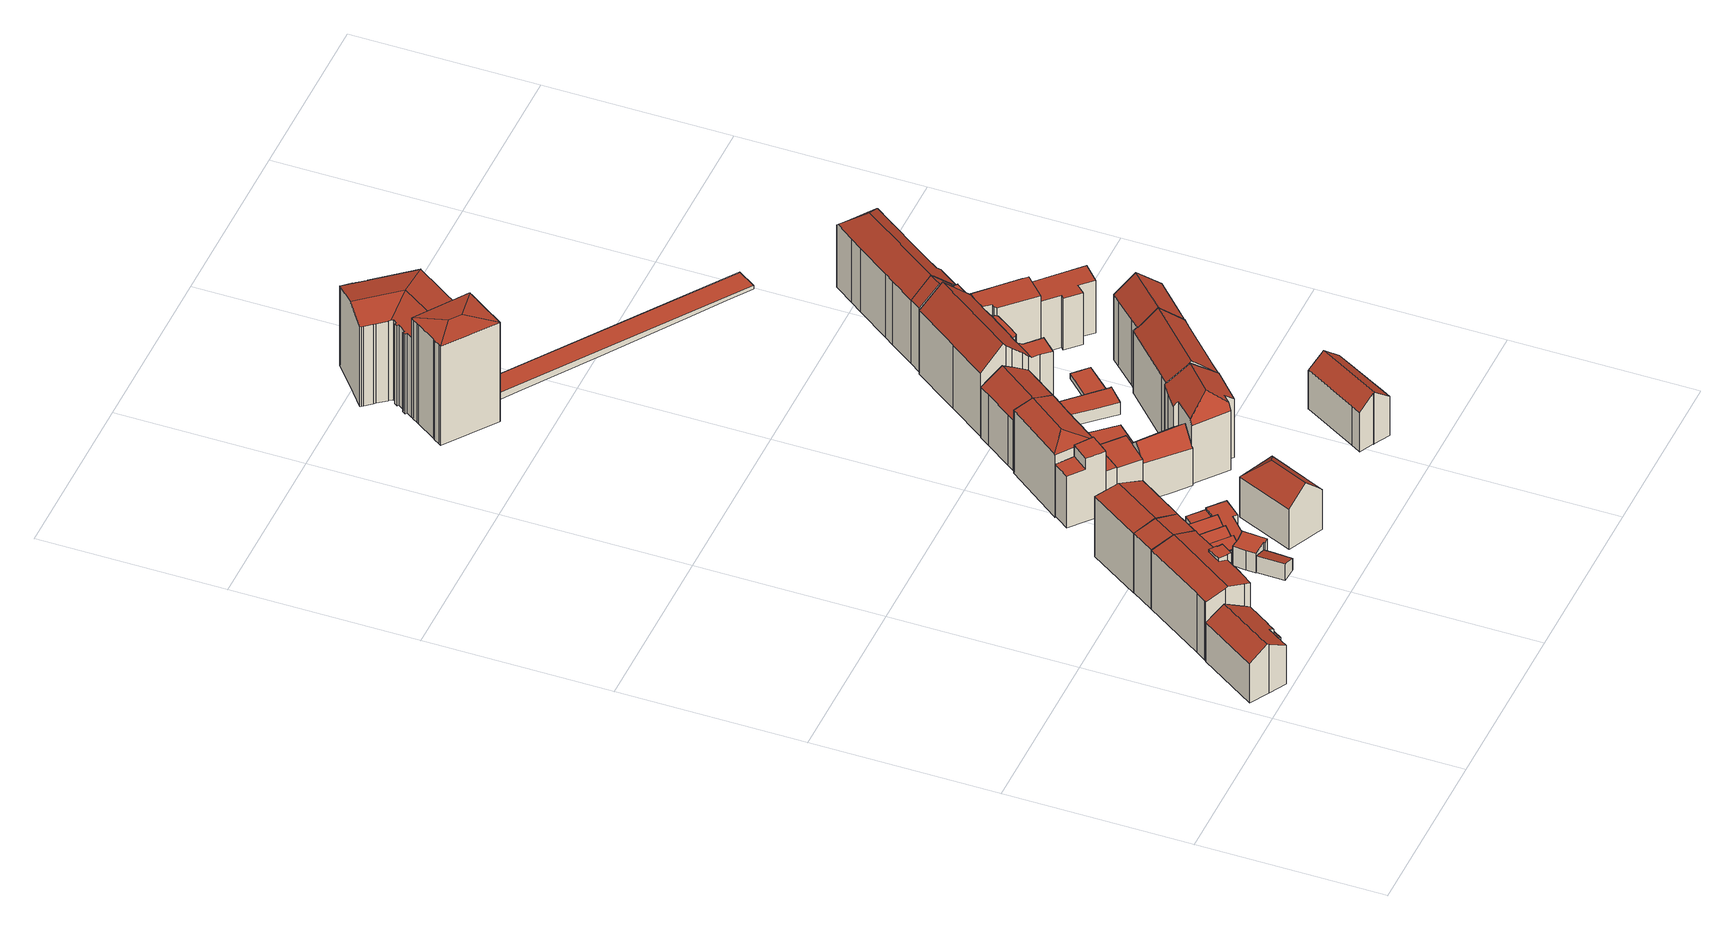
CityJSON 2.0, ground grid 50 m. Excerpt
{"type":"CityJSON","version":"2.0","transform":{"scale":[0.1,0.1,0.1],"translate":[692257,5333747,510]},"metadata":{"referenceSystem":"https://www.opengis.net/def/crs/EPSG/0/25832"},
"CityObjects":{
"building1":{"type":"Building","attributes":{"Gemeindeschluessel":"09162000","HoeheDach":"528.750","HoeheGrund":"513.232","Methode":"2000","NiedrigsteTraufeDesGebaeudes":"518.377","Geometrietyp2DReferenz":"3000","function":"31001_1000","roofType":"3100","measuredHeight":15.52,"storeysAboveGround":4},"geometry":[{"type":"MultiSurface","lod":"2","boundaries":[[[0,1,2,3]],[[4,5,6,7]],[[8,9,10,11]],[[12,13,14,15]],[[16,17,5,4]],[[18,19,20,21]],[[22,23,24,25]],[[20,19,6,5,17,26,27]],[[0,8,11,14,13,28,29,30,31,24,23,1]],[[16,25,24,31,26,17]],[[26,31,30,27]],[[22,32,2,1,23]],[[15,14,11,10]],[[7,6,19,18]],[[33,29,28,34]],[[35,9,8,0,3]],[[2,32,35,3]],[[33,34,12,15,10,9,35,32,22,25,16,4,7,18,21]],[[33,21,20,27,30,29]],[[34,28,13,12]]],"semantics":{"surfaces":[{"type":"RoofSurface"},{"type":"WallSurface"},{"type":"GroundSurface"}],"values":[0,1,1,1,1,1,1,0,0,1,1,1,1,1,1,1,1,2,1,1]}}]},
"building2":{"type":"Building","attributes":{"Gemeindeschluessel":"09162000","HoeheDach":"517.080","HoeheGrund":"513.410","Methode":"2000","NiedrigsteTraufeDesGebaeudes":"517.080","Geometrietyp2DReferenz":"3000","function":"31001_9998","roofType":"1000","measuredHeight":3.67},"geometry":[{"type":"MultiSurface","lod":"2","boundaries":[[[36,37,38,39,40,41]],[[42,43,44,45,46,47]],[[42,41,40,43]],[[45,38,37,46]],[[43,40,39,44]],[[44,39,38,45]],[[47,46,37,36,41,42]]],"semantics":{"surfaces":[{"type":"RoofSurface"},{"type":"GroundSurface"},{"type":"WallSurface"}],"values":[0,1,2,2,2,2,2]}}]},
"building3":{"type":"Building","attributes":{"Gemeindeschluessel":"09162000","HoeheDach":"533.661","HoeheGrund":"513.310","Methode":"2000","NiedrigsteTraufeDesGebaeudes":"531.814","Geometrietyp2DReferenz":"3000","function":"31001_9998","roofType":"3100","measuredHeight":20.35,"storeysAboveGround":6},"geometry":[{"type":"MultiSurface","lod":"2","boundaries":[[[48,49,50,51]],[[48,52,53,54,49]],[[55,56,57,58]],[[59,60,61,62,63]],[[64,65,66,57,56,67,68,69]],[[70,63,62,54,53,71,72,73,74,75,76,77,78]],[[74,64,69,75]],[[51,50,79,80]],[[81,72,71,82]],[[76,68,67,77]],[[70,78,83,84,85]],[[55,83,78,77,67,56]],[[86,87,65,64,74,73]],[[55,58,88,87,86,81,82,52,48,51,80,89,60,59,85,84,83]],[[89,90,61,60]],[[86,73,72,81]],[[59,63,70,85]],[[75,69,68,76]],[[82,71,53,52]],[[62,61,90,79,50,49,54]],[[80,79,90,89]],[[88,66,65,87]],[[58,57,66,88]]],"semantics":{"surfaces":[{"type":"WallSurface"},{"type":"RoofSurface"},{"type":"GroundSurface"}],"values":[0,0,0,0,1,1,0,0,0,0,0,0,0,2,0,0,0,0,0,1,0,0,0]}}]},
"building4":{"type":"Building","attributes":{"Gemeindeschluessel":"09162000","HoeheDach":"533.650","HoeheGrund":"513.299","Methode":"2000","NiedrigsteTraufeDesGebaeudes":"531.983","Geometrietyp2DReferenz":"3000","function":"31001_9998","roofType":"3100","measuredHeight":20.35,"storeysAboveGround":6},"geometry":[{"type":"MultiSurface","lod":"2","boundaries":[[[60,91,92,93]],[[59,63,94,91,60]],[[93,95,59,60]],[[94,96,92,91]],[[93,92,96,97,95]],[[95,97,63,59]],[[63,97,96,94]]],"semantics":{"surfaces":[{"type":"WallSurface"},{"type":"GroundSurface"},{"type":"RoofSurface"}],"values":[0,0,1,2,0,0,2]}}]},
"building5":{"type":"Building","attributes":{"Gemeindeschluessel":"09162000","HoeheDach":"533.695","HoeheGrund":"513.144","Methode":"1000","NiedrigsteTraufeDesGebaeudes":"531.977","Geometrietyp2DReferenz":"3000","function":"31001_1000","roofType":"3100","measuredHeight":20.55,"storeysAboveGround":6},"geometry":[{"type":"MultiSurface","lod":"2","boundaries":[[[98,92,99,100,97]],[[99,101,102,103,100]],[[98,104,105,92]],[[98,97,106,107,104]],[[103,106,97,100]],[[105,101,99,92]],[[102,101,105,104,107]],[[102,107,106,103]]],"semantics":{"surfaces":[{"type":"WallSurface"},{"type":"GroundSurface"},{"type":"RoofSurface"}],"values":[0,1,2,2,0,0,0,0]}}]},
"building6":{"type":"Building","attributes":{"Gemeindeschluessel":"09162000","HoeheDach":"518.640","HoeheGrund":"513.470","Methode":"1000","NiedrigsteTraufeDesGebaeudes":"517.070","Geometrietyp2DReferenz":"3000","function":"31001_2000","roofType":"2100","measuredHeight":5.17},"geometry":[{"type":"MultiSurface","lod":"2","boundaries":[[[108,109,110,111]],[[112,113,114,115,116,117]],[[118,115,114,119,120,121]],[[112,117,109,108]],[[117,116,115,118,121,122,110,109]],[[123,122,121,120]],[[113,112,108,111,123,120,119,114]],[[111,110,122,123]]],"semantics":{"surfaces":[{"type":"WallSurface"},{"type":"RoofSurface"},{"type":"GroundSurface"}],"values":[0,0,0,0,1,0,2,0]}}]},
"building7":{"type":"Building","attributes":{"Gemeindeschluessel":"09162000","HoeheDach":"519.415","HoeheGrund":"513.236","Methode":"2000","NiedrigsteTraufeDesGebaeudes":"516.776","Geometrietyp2DReferenz":"3000","function":"31001_9998","roofType":"2100","measuredHeight":6.18},"geometry":[{"type":"MultiSurface","lod":"2","boundaries":[[[124,125,126,127]],[[128,129,130,131,132,133]],[[134,135,136,137,138,139,140,141,142]],[[143,133,132,144]],[[145,139,138,146]],[[147,134,142,148]],[[149,150,125,124]],[[151,152,153,154]],[[155,156,127,126]],[[145,146,157,158,159,147,148,160,149,124,127,156,143,144]],[[135,159,158,136]],[[128,161,162,129]],[[153,152,155,126,125,150]],[[149,160,162,154,153,150]],[[130,141,140,131]],[[157,137,136,158]],[[156,155,152,151,161,128,133,143]],[[160,148,142,141,130,129,162]],[[145,144,132,131,140,139]],[[134,147,159,135]],[[146,138,137,157]],[[161,151,154,162]]],"semantics":{"surfaces":[{"type":"WallSurface"},{"type":"RoofSurface"},{"type":"GroundSurface"}],"values":[0,1,1,0,0,0,0,0,0,2,0,0,1,0,0,0,0,0,0,0,0,1]}}]},
"building8":{"type":"Building","attributes":{"Gemeindeschluessel":"09162000","HoeheDach":"519.450","HoeheGrund":"513.341","Methode":"2000","NiedrigsteTraufeDesGebaeudes":"519.450","Geometrietyp2DReferenz":"3000","function":"31001_2000","roofType":"1000","measuredHeight":6.11},"geometry":[{"type":"MultiSurface","lod":"2","boundaries":[[[163,164,165,166,167,168,169,170]],[[171,164,163,172]],[[173,167,166,174]],[[175,170,169,176]],[[177,165,164,171]],[[176,169,168,178]],[[174,166,165,177]],[[178,168,167,173]],[[172,163,170,175]],[[171,172,175,176,178,173,174,177]]],"semantics":{"surfaces":[{"type":"RoofSurface"},{"type":"WallSurface"},{"type":"GroundSurface"}],"values":[0,1,1,1,1,1,1,1,1,2]}}]},
"building9":{"type":"Building","attributes":{"Gemeindeschluessel":"09162000","HoeheDach":"516.119","HoeheGrund":"513.126","Methode":"2000","NiedrigsteTraufeDesGebaeudes":"516.021","Geometrietyp2DReferenz":"3000","function":"31001_2000","roofType":"1000","measuredHeight":2.99},"geometry":[{"type":"MultiSurface","lod":"2","boundaries":[[[102,179,180,103]],[[180,181,182,103]],[[179,183,181,180]],[[183,184,182,181]],[[183,179,102,184]],[[103,182,184,102]]],"semantics":{"surfaces":[{"type":"GroundSurface"},{"type":"WallSurface"},{"type":"RoofSurface"}],"values":[0,1,1,2,1,1]}}]},
"building10":{"type":"Building","attributes":{"Gemeindeschluessel":"09162000","HoeheDach":"516.660","HoeheGrund":"513.191","Methode":"2000","NiedrigsteTraufeDesGebaeudes":"516.660","Geometrietyp2DReferenz":"3000","function":"31001_2000","roofType":"1000","measuredHeight":3.47},"geometry":[{"type":"MultiSurface","lod":"2","boundaries":[[[185,186,187,188]],[[156,189,190,191]],[[192,193,194,143]],[[195,196,186,185]],[[188,187,197,198]],[[193,199,197,187,186,196,190,189,194]],[[198,197,199,200]],[[191,190,196,195]],[[143,194,189,156]],[[200,199,193,192]],[[143,156,191,195,185,188,198,200,192]]],"semantics":{"surfaces":[{"type":"WallSurface"},{"type":"RoofSurface"},{"type":"GroundSurface"}],"values":[0,0,0,0,0,1,0,0,0,0,2]}}]},
"building11":{"type":"Building","attributes":{"Gemeindeschluessel":"09162000","HoeheDach":"516.084","HoeheGrund":"513.128","Methode":"2000","NiedrigsteTraufeDesGebaeudes":"516.084","Geometrietyp2DReferenz":"3000","function":"31001_2000","roofType":"1000","measuredHeight":2.96},"geometry":[{"type":"MultiSurface","lod":"2","boundaries":[[[201,202,203,204]],[[203,202,205,206]],[[207,205,202,201]],[[208,207,201,204]],[[204,203,206,208]],[[208,206,205,207]]],"semantics":{"surfaces":[{"type":"WallSurface"},{"type":"RoofSurface"},{"type":"GroundSurface"}],"values":[0,1,0,2,0,0]}}]},
"building12":{"type":"Building","attributes":{"Gemeindeschluessel":"09162000","HoeheDach":"532.862","HoeheGrund":"512.960","Methode":"2000","NiedrigsteTraufeDesGebaeudes":"529.270","Geometrietyp2DReferenz":"3000","function":"31001_1000","roofType":"1000","measuredHeight":19.9,"storeysAboveGround":5},"geometry":[{"type":"MultiSurface","lod":"2","boundaries":[[[209,210,211,212,213,214,215]],[[216,211,210,217]],[[216,218,219,213,212,211]],[[218,216,217,220,221,222,223,224,225,219]],[[221,220,217,210,209,215,226,227,222]],[[226,228,229,230,227]],[[226,215,214,228]],[[228,214,213,219,225,224,229]],[[227,230,229,224,223,222]]],"semantics":{"surfaces":[{"type":"RoofSurface"},{"type":"WallSurface"},{"type":"GroundSurface"}],"values":[0,1,1,2,1,0,1,1,1]}}]},
"building13":{"type":"Building","attributes":{"Gemeindeschluessel":"09162000","HoeheDach":"531.163","HoeheGrund":"513.310","Methode":"1000","NiedrigsteTraufeDesGebaeudes":"525.970","Geometrietyp2DReferenz":"3000","function":"31001_1000","roofType":"3200","measuredHeight":17.85,"storeysAboveGround":4},"geometry":[{"type":"MultiSurface","lod":"2","boundaries":[[[231,232,233]],[[234,235,236,237,238,239,240,241]],[[236,242,243,232,244,237]],[[239,231,233,240]],[[242,236,235,234,241,245,243]],[[238,237,244,232,231,239]],[[241,240,233,245]],[[245,233,232,243]]],"semantics":{"surfaces":[{"type":"RoofSurface"},{"type":"WallSurface"},{"type":"GroundSurface"}],"values":[0,1,1,0,2,0,1,1]}}]},
"building14":{"type":"Building","attributes":{"Gemeindeschluessel":"09162000","HoeheDach":"526.334","HoeheGrund":"512.750","Methode":"1000","NiedrigsteTraufeDesGebaeudes":"526.334","Geometrietyp2DReferenz":"3000","function":"31001_2000","roofType":"1000","measuredHeight":13.58},"geometry":[{"type":"MultiSurface","lod":"2","boundaries":[[[246,247,248,249]],[[250,251,252,246,249,253,254]],[[255,256,257,258,248,247,259]],[[251,255,259,252]],[[252,259,247,246]],[[258,257,254,253,249,248]],[[251,250,254,257,256,255]]],"semantics":{"surfaces":[{"type":"WallSurface"},{"type":"GroundSurface"},{"type":"RoofSurface"}],"values":[0,1,2,0,0,0,0]}}]},
"building15":{"type":"Building","attributes":{"Gemeindeschluessel":"09162000","HoeheDach":"526.326","HoeheGrund":"512.620","Methode":"2000","NiedrigsteTraufeDesGebaeudes":"526.326","Geometrietyp2DReferenz":"3000","function":"31001_2000","roofType":"1000","measuredHeight":13.71,"storeysAboveGround":4},"geometry":[{"type":"MultiSurface","lod":"2","boundaries":[[[260,261,262,263,264,265]],[[266,267,268,269,261,260,265,257,255,270]],[[271,257,265,264]],[[272,269,268,273]],[[274,266,270,275]],[[270,255,257,271,276,275]],[[274,277,273,268,267,266]],[[262,261,269,272]],[[272,273,277,274,275,276,271,264,263,262]]],"semantics":{"surfaces":[{"type":"WallSurface"},{"type":"RoofSurface"},{"type":"GroundSurface"}],"values":[0,1,0,0,0,0,0,0,2]}}]},
"building16":{"type":"Building","attributes":{"Gemeindeschluessel":"09162000","HoeheDach":"533.890","HoeheGrund":"512.500","Methode":"2000","NiedrigsteTraufeDesGebaeudes":"532.221","Geometrietyp2DReferenz":"3000","function":"31001_1000","roofType":"3200","measuredHeight":21.39,"storeysAboveGround":6},"geometry":[{"type":"MultiSurface","lod":"2","boundaries":[[[278,279,280,281]],[[282,283,284,285]],[[283,286,287,288,289,284]],[[278,281,290,291,292,293,294,295,289,288,287,296,297]],[[298,299,285,284,289,295,294,293]],[[300,301,280,279,302,303,286,283,282]],[[281,280,301,290]],[[297,302,279,278]],[[287,286,303,296]],[[292,291,290,301,300,304,298,293]],[[304,300,282,285,299,298]],[[296,303,302,297]]],"semantics":{"surfaces":[{"type":"WallSurface"},{"type":"RoofSurface"},{"type":"GroundSurface"}],"values":[0,1,0,2,0,1,0,0,0,0,1,0]}}]},
"building17":{"type":"Building","attributes":{"Gemeindeschluessel":"09162000","HoeheDach":"528.826","HoeheGrund":"512.850","Methode":"1000","NiedrigsteTraufeDesGebaeudes":"524.572","Geometrietyp2DReferenz":"3000","function":"31001_1000","roofType":"3100","measuredHeight":15.98,"storeysAboveGround":3},"geometry":[{"type":"MultiSurface","lod":"2","boundaries":[[[305,306,307,308]],[[309,310,311,312,313,314,315,316,317,307,306,318]],[[306,305,319,318]],[[320,321,315]],[[314,322,320,315]],[[312,311,310,323,324,325]],[[321,326,327,308,307,317,316,315]],[[313,312,325,328,322,314]],[[310,309,318,319,329,323]],[[329,319,305,308,327,326]],[[328,325,324,323,329,326,321,320,322]]],"semantics":{"surfaces":[{"type":"WallSurface"},{"type":"GroundSurface"},{"type":"RoofSurface"}],"values":[0,1,0,0,0,0,0,0,0,2,2]}}]},
"building18":{"type":"Building","attributes":{"Gemeindeschluessel":"09162000","HoeheDach":"515.535","HoeheGrund":"512.730","Methode":"1000","NiedrigsteTraufeDesGebaeudes":"515.535","Geometrietyp2DReferenz":"3000","function":"31001_2000","roofType":"1000","measuredHeight":2.81},"geometry":[{"type":"MultiSurface","lod":"2","boundaries":[[[330,331,332,333,334,335]],[[336,337,338,339,340,341]],[[342,335,334,333,338,337,336]],[[331,330,343,341,340,339,332]],[[333,332,339,338]],[[343,330,335,342,336,341]]],"semantics":{"surfaces":[{"type":"WallSurface"},{"type":"RoofSurface"},{"type":"GroundSurface"}],"values":[0,0,1,2,0,0]}}]},
"building19":{"type":"Building","attributes":{"Gemeindeschluessel":"09162000","HoeheDach":"515.089","HoeheGrund":"512.440","Methode":"1000","NiedrigsteTraufeDesGebaeudes":"515.089","Geometrietyp2DReferenz":"3000","function":"31001_2000","roofType":"1000","measuredHeight":2.65},"geometry":[{"type":"MultiSurface","lod":"2","boundaries":[[[344,345,346,347]],[[348,349,350,351]],[[352,353,349,348,354,355]],[[346,345,356,357,358,359,360,361,362,350,349,353,352]],[[363,362,361,364]],[[356,345,344,365,366,357]],[[366,367,368,359,358,357]],[[347,346,352,355]],[[367,366,365,344,347,355,354,348,351,363,364,369,368]],[[351,350,362,363]],[[360,359,368,369,364,361]]],"semantics":{"surfaces":[{"type":"WallSurface"},{"type":"RoofSurface"},{"type":"GroundSurface"}],"values":[0,0,0,1,0,0,0,0,2,0,0]}}]},
"building20":{"type":"Building","attributes":{"Gemeindeschluessel":"09162000","HoeheDach":"542.641","HoeheGrund":"510.460","Methode":"1000","NiedrigsteTraufeDesGebaeudes":"541.747","Geometrietyp2DReferenz":"3000","function":"31001_9998","roofType":"3200","measuredHeight":32.18},"geometry":[{"type":"MultiSurface","lod":"2","boundaries":[[[370,371,372,373]],[[374,375,376,377]],[[378,379,380,381]],[[382,383,379,378]],[[384,385,386,387]],[[387,386,388,389]],[[388,390,391,383]],[[389,388,383,382]],[[392,393,385,384]],[[394,395,396,397,398,399,400,401]],[[391,402,376,375,403,372,371,380,379,383]],[[396,395,394,404,405,392,384,387,389,382,378,381,370,373,406,374,377,407,408,397]],[[394,401,409,404]],[[405,410,393,392]],[[381,380,371,370]],[[388,386,385,393,410,409,401,400,390]],[[391,390,400,399,398,411,402]],[[402,411,398,397,408,407,377,376]],[[373,372,403,406]],[[406,403,375,374]],[[404,409,410,405]]],"semantics":{"surfaces":[{"type":"WallSurface"},{"type":"RoofSurface"},{"type":"GroundSurface"}],"values":[0,0,0,0,0,0,1,0,0,0,1,2,0,0,0,1,1,0,0,0,0]}}]},
"building21":{"type":"Building","attributes":{"Gemeindeschluessel":"09162000","HoeheDach":"536.820","HoeheGrund":"513.130","Methode":"2000","NiedrigsteTraufeDesGebaeudes":"531.435","Geometrietyp2DReferenz":"3000","function":"31001_1000","roofType":"3100","measuredHeight":23.69,"storeysAboveGround":6},"geometry":[{"type":"MultiSurface","lod":"2","boundaries":[[[412,413,414,415,416]],[[417,418,419,420]],[[421,422,423,416,415,424]],[[425,426,427,428,429]],[[425,429,424,415,414,419,418,430]],[[431,430,418,417]],[[426,425,430,431]],[[412,416,423,432]],[[433,434,428,427]],[[420,419,414,413]],[[433,427,426,431,417,420,413,412,432,435]],[[434,421,424,429,428]],[[432,423,422,435]],[[421,434,433,435,422]]],"semantics":{"surfaces":[{"type":"WallSurface"},{"type":"RoofSurface"},{"type":"GroundSurface"}],"values":[0,0,1,0,1,0,0,0,0,0,2,1,0,0]}}]},
"building22":{"type":"Building","attributes":{"Gemeindeschluessel":"09162000","HoeheDach":"532.585","HoeheGrund":"512.950","Methode":"2000","NiedrigsteTraufeDesGebaeudes":"528.363","Geometrietyp2DReferenz":"3000","function":"31001_1000","roofType":"3100","measuredHeight":19.64,"storeysAboveGround":5},"geometry":[{"type":"MultiSurface","lod":"2","boundaries":[[[436,437,438,439]],[[440,441,442,443]],[[444,445,446,447,448,449]],[[450,451,452,453]],[[441,454,444,449,455,456,457,442]],[[458,459,460,461,462,463]],[[464,465,466,467]],[[443,442,457,468]],[[469,456,455,470]],[[446,445,471,472]],[[450,453,473,459,458,463,436,439,474,440,443,468,469,470,448,447,446,472,475,464,467]],[[463,462,437,436]],[[476,465,464,475,472,471]],[[467,466,451,450]],[[468,457,456,469]],[[459,473,453,452,477,460]],[[474,439,438,454,441,440]],[[470,455,449,448]],[[438,437,462,461,460,477,452,451,466,465,476,471,445,444,454]]],"semantics":{"surfaces":[{"type":"WallSurface"},{"type":"RoofSurface"},{"type":"GroundSurface"}],"values":[0,0,0,0,1,0,0,0,0,0,2,0,0,0,0,0,0,0,1]}}]},
"building23":{"type":"Building","attributes":{"Gemeindeschluessel":"09162000","HoeheDach":"515.562","HoeheGrund":"512.560","Methode":"1000","NiedrigsteTraufeDesGebaeudes":"515.562","Geometrietyp2DReferenz":"3000","function":"31001_2000","roofType":"1000","measuredHeight":3},"geometry":[{"type":"MultiSurface","lod":"2","boundaries":[[[478,479,480,481]],[[482,483,484,485]],[[482,485,486,487,478,481,488,489,490,491,492]],[[480,493,494,489,488,481]],[[484,483,495,496,497,494,493,480,479,498,499]],[[496,495,492,491,490,497]],[[487,498,479,478]],[[486,499,498,487]],[[492,495,483,482]],[[489,494,497,490]],[[485,484,499,486]]],"semantics":{"surfaces":[{"type":"WallSurface"},{"type":"GroundSurface"},{"type":"RoofSurface"}],"values":[0,0,1,0,2,0,0,0,0,0,0]}}]},
"building24":{"type":"Building","attributes":{"Gemeindeschluessel":"09162000","HoeheDach":"516.096","HoeheGrund":"512.910","Methode":"1000","NiedrigsteTraufeDesGebaeudes":"516.096","Geometrietyp2DReferenz":"3000","function":"31001_2000","roofType":"1000","measuredHeight":3.19},"geometry":[{"type":"MultiSurface","lod":"2","boundaries":[[[500,501,502,503]],[[504,505,506,507]],[[502,501,506,505]],[[501,500,507,506]],[[503,502,505,504]],[[500,503,504,507]]],"semantics":{"surfaces":[{"type":"RoofSurface"},{"type":"GroundSurface"},{"type":"WallSurface"}],"values":[0,1,2,2,2,2]}}]},
"building25":{"type":"Building","attributes":{"Gemeindeschluessel":"09162000","HoeheDach":"536.998","HoeheGrund":"510.300","Methode":"2000","NiedrigsteTraufeDesGebaeudes":"535.275","Geometrietyp2DReferenz":"3000","function":"31001_9998","roofType":"3100","measuredHeight":26.7,"storeysAboveGround":4},"geometry":[{"type":"MultiSurface","lod":"2","boundaries":[[[508,509,510,511]],[[512,513,514,515]],[[516,517,518,519]],[[520,521,522,523,524,525,526,527,528,529]],[[530,531,532,533,534,535]],[[523,522,536,537,538,524]],[[511,510,517,516]],[[539,540,541,542]],[[543,544,545,546]],[[547,548,549,550]],[[551,552,553,554]],[[555,556,544,543]],[[557,558,533,532,559,560,561,562]],[[563,564,565,566,554,553]],[[565,564,513,512]],[[567,568,569,521,520,529,548,547]],[[570,571,572,573]],[[574,575,556,555]],[[576,577,575,574]],[[546,545,578,579]],[[550,549,577,576]],[[572,580,552,551,581,573]],[[582,527,526,541,540,514,513,564,563,553,552,580]],[[536,522,521,569]],[[529,528,527,559,532,531,530,578,545,544,556,575,577,549,548]],[[571,518,517,510,509,561,560,559,527,582,580,572]],[[515,514,540,539]],[[538,583,584,542,541,526,525,524]],[[584,583,538,537,536,569,568,567,547,550,576,574,555,543,546,579,535,534,533,558,557,562,508,511,516,519,570,573,581,551,554,566,565,512,515,539,542]],[[579,578,530,535]],[[519,518,571,570]],[[562,561,509,508]]],"semantics":{"surfaces":[{"type":"WallSurface"},{"type":"RoofSurface"},{"type":"GroundSurface"}],"values":[0,0,0,1,0,0,0,0,0,0,0,0,0,0,0,0,0,0,0,0,0,0,1,0,1,1,0,0,2,0,0,0]}}]},
"building26":{"type":"Building","attributes":{"Gemeindeschluessel":"09162000","HoeheDach":"515.807","HoeheGrund":"512.117","Methode":"1000","NiedrigsteTraufeDesGebaeudes":"515.807","Geometrietyp2DReferenz":"3000","function":"31001_2000","roofType":"1000","measuredHeight":3.69},"geometry":[{"type":"MultiSurface","lod":"2","boundaries":[[[585,586,587,588,589,590]],[[587,586,591,592]],[[592,591,593,594]],[[595,596,597,598,599,589,588,587,592,594,600]],[[601,602,603,604,593,591,586,585,590,605,606]],[[606,605,590,589,599,598]],[[597,596,602,601,606,598]],[[596,595,600,604,603,602]],[[594,593,604,600]]],"semantics":{"surfaces":[{"type":"WallSurface"},{"type":"GroundSurface"},{"type":"RoofSurface"}],"values":[0,0,0,1,2,0,0,0,0]}}]},
"building27":{"type":"Building","attributes":{"Gemeindeschluessel":"09162000","HoeheDach":"529.650","HoeheGrund":"513.430","Methode":"2000","NiedrigsteTraufeDesGebaeudes":"525.652","Geometrietyp2DReferenz":"3000","function":"31001_1000","roofType":"3100","measuredHeight":16.22,"storeysAboveGround":4},"geometry":[{"type":"MultiSurface","lod":"2","boundaries":[[[607,608,609,610]],[[611,612,613,614,608,607]],[[609,608,614,615,616,617,618,619,620,621]],[[613,622,623,615,614]],[[619,618,617,624,625,626]],[[610,609,621,627]],[[628,623,622,629]],[[629,612,611,607,610,627,630,626,625,624,631,632,628]],[[630,620,619,626]],[[627,621,620,630]],[[616,615,623,628,632,631,624,617]],[[629,622,613,612]]],"semantics":{"surfaces":[{"type":"WallSurface"},{"type":"RoofSurface"},{"type":"GroundSurface"}],"values":[0,0,1,1,0,0,0,2,0,0,0,0]}}]},
"building28":{"type":"Building","attributes":{"Gemeindeschluessel":"09162000","HoeheDach":"537.288","HoeheGrund":"512.129","Methode":"2000","NiedrigsteTraufeDesGebaeudes":"531.222","Geometrietyp2DReferenz":"3000","function":"31001_1000","roofType":"3100","measuredHeight":25.16,"storeysAboveGround":6},"geometry":[{"type":"MultiSurface","lod":"2","boundaries":[[[633,634,635,636,637,638]],[[639,640,641,642]],[[643,644,633,638,645,646,647,648]],[[649,650,640,639,651,652]],[[653,654,655,656]],[[657,658,659,660,661,662,656,655]],[[653,663,642,641,664,654]],[[665,635,634,633,644,643,648,652,651,639,642,663,653,656,662,661,660]],[[645,638,637,636,666,659,658,657,646]],[[646,657,655,654,664,641,640,650,649,647]],[[648,647,649,652]],[[635,665,660,659,666,636]]],"semantics":{"surfaces":[{"type":"WallSurface"},{"type":"GroundSurface"},{"type":"RoofSurface"}],"values":[0,0,0,0,0,0,0,1,2,2,0,0]}}]},
"building29":{"type":"Building","attributes":{"Gemeindeschluessel":"09162000","HoeheDach":"539.260","HoeheGrund":"513.160","Methode":"2000","NiedrigsteTraufeDesGebaeudes":"531.490","Geometrietyp2DReferenz":"3000","function":"31001_1000","roofType":"3100","measuredHeight":26.1,"storeysAboveGround":5},"geometry":[{"type":"MultiSurface","lod":"2","boundaries":[[[667,668,669,670,671,672,673]],[[674,675,676,677]],[[678,679,680,681]],[[682,683,684,685]],[[686,687,688,689,690,691]],[[692,693,694,695,696,697,698,669,668,699,700]],[[701,702,703,704]],[[705,696,695,706]],[[699,668,667]],[[707,708,709,710]],[[711,712,673,672]],[[713,714,692,700,715,679,678]],[[716,694,693,717]],[[718,719,676,675,720,721,684,683,722,723,680,679,715,699,667,673,712,724,725]],[[717,693,692,714]],[[699,715,700]],[[721,726,727,728,685,684]],[[727,726,729,730]],[[706,716,717,714,713,678,681,731,732,701,704,733,707,710,734,682,685,728,727,730,735,736,737,738,674,677,739,740,741,742,691,690,689,743,711,672,671,670,744,745,705]],[[734,710,709,746,722,683,682]],[[730,729,747,735]],[[735,747,748,736]],[[677,676,719,739]],[[670,669,698,744]],[[741,740,718,725,749,742]],[[725,724,688,687,686,749]],[[742,749,686,691]],[[736,748,750,737]],[[724,712,711,743,689,688]],[[709,708,751,703,702,752,753,746]],[[706,695,694,716]],[[745,697,696,705]],[[750,748,747,729,726,721,720]],[[733,751,708,707]],[[704,703,751,733]],[[732,752,702,701]],[[739,719,718,740]],[[753,723,722,746]],[[738,737,750,720,675,674]],[[744,698,697,745]],[[723,753,752,732,731,681,680]]],"semantics":{"surfaces":[{"type":"WallSurface"},{"type":"RoofSurface"},{"type":"GroundSurface"}],"values":[0,0,0,0,0,1,0,0,0,0,0,0,0,1,0,0,0,0,2,0,0,0,0,0,0,1,0,0,0,1,0,0,1,0,0,0,0,0,0,0,0]}}]},
"building30":{"type":"Building","attributes":{"Gemeindeschluessel":"09162000","HoeheDach":"513.828","HoeheGrund":"512.230","Methode":"2000","NiedrigsteTraufeDesGebaeudes":"513.579","Geometrietyp2DReferenz":"3000","function":"31001_2000","roofType":"1000","measuredHeight":1.6},"geometry":[{"type":"MultiSurface","lod":"2","boundaries":[[[754,755,756,757]],[[758,759,760,761]],[[762,754,757,763]],[[763,759,758,764,762]],[[757,756,760,759,763]],[[754,762,764,758,761,755]],[[755,761,760,756]]],"semantics":{"surfaces":[{"type":"WallSurface"},{"type":"RoofSurface"},{"type":"GroundSurface"}],"values":[0,0,0,0,1,2,0]}}]},
"building31":{"type":"Building","attributes":{"Gemeindeschluessel":"09162000","HoeheDach":"539.146","HoeheGrund":"513.780","Methode":"2000","NiedrigsteTraufeDesGebaeudes":"532.890","Geometrietyp2DReferenz":"3000","function":"31001_2000","roofType":"3100","measuredHeight":25.37},"geometry":[{"type":"MultiSurface","lod":"2","boundaries":[[[765,766,767,768]],[[769,770,771,772]],[[773,774,775,776,777,778]],[[778,777,776,779,780,781]],[[782,765,768,783,784,769,772,785,786,787,788]],[[781,780,771,770]],[[765,782,788,789,790,766]],[[784,783,768,767,773,778,781,770,769]],[[780,779,776,775,789,788,787,786,785,772,771]],[[767,766,790,789,775,774,773]]],"semantics":{"surfaces":[{"type":"WallSurface"},{"type":"RoofSurface"},{"type":"GroundSurface"}],"values":[0,0,0,1,2,1,0,0,0,1]}}]},
"building32":{"type":"Building","attributes":{"Gemeindeschluessel":"09162000","HoeheDach":"515.649","HoeheGrund":"510.684","Methode":"2000","NiedrigsteTraufeDesGebaeudes":"514.351","Geometrietyp2DReferenz":"3000","function":"53001_1800","roofType":"1000","measuredHeight":4.96},"geometry":[{"type":"MultiSurface","lod":"2","boundaries":[[[791,792,793,794]],[[795,796,797,798,799,800,791,794,801,802,803,804]],[[805,792,791,800,799,798,797,796]],[[793,792,805,806]],[[795,806,805,796]],[[793,806,795,804,803,802,801,794]]],"semantics":{"surfaces":[{"type":"WallSurface"},{"type":"GroundSurface"},{"type":"RoofSurface"}],"values":[0,1,0,2,0,0]}}]},
"building33":{"type":"Building","attributes":{"Gemeindeschluessel":"09162000","HoeheDach":"536.994","HoeheGrund":"511.480","Methode":"2000","NiedrigsteTraufeDesGebaeudes":"531.217","Geometrietyp2DReferenz":"3000","function":"31001_1000","roofType":"3100","measuredHeight":25.51,"storeysAboveGround":6},"geometry":[{"type":"MultiSurface","lod":"2","boundaries":[[[807,808,809,810,811,812]],[[813,814,815,816]],[[809,808,817,818]],[[819,820,821,822]],[[823,824,825,826,659,827,828,829,820,819]],[[820,829,807,812,815,814,830,831,821]],[[826,832,818,817,833,659]],[[822,821,831,834]],[[835,830,814,813]],[[818,832,826,825,824,823,819,822,834,835,813,816,811,810,809]],[[816,815,812,811]],[[828,827,659,833,817,808,807,829]],[[834,831,830,835]]],"semantics":{"surfaces":[{"type":"WallSurface"},{"type":"RoofSurface"},{"type":"GroundSurface"}],"values":[0,0,0,0,0,1,0,0,0,2,0,1,0]}}]},
"building34":{"type":"Building","attributes":{"Gemeindeschluessel":"09162000","HoeheDach":"516.353","HoeheGrund":"513.700","Methode":"1000","NiedrigsteTraufeDesGebaeudes":"516.353","Geometrietyp2DReferenz":"3000","function":"31001_2000","roofType":"1000","measuredHeight":2.65},"geometry":[{"type":"MultiSurface","lod":"2","boundaries":[[[836,837,838,839,840,841,842,843,844,845,846]],[[847,848,849,850,851,852,853,854,855,856,857]],[[841,840,857,856,855,842]],[[848,847,857,840,839,838]],[[854,843,842,855]],[[850,849,837,836,846,851]],[[853,844,843,854]],[[848,838,837,849]],[[846,845,844,853,852,851]]],"semantics":{"surfaces":[{"type":"RoofSurface"},{"type":"GroundSurface"},{"type":"WallSurface"}],"values":[0,1,2,2,2,2,2,2,2]}}]},
"building35":{"type":"Building","attributes":{"Gemeindeschluessel":"09162000","HoeheDach":"530.471","HoeheGrund":"513.370","Methode":"2000","NiedrigsteTraufeDesGebaeudes":"529.653","Geometrietyp2DReferenz":"3000","function":"31001_1000","roofType":"1000","measuredHeight":17.1,"storeysAboveGround":5},"geometry":[{"type":"MultiSurface","lod":"2","boundaries":[[[858,859,860,861]],[[862,863,864,865,866,867,858,861]],[[864,868,869,865]],[[862,870,871,863]],[[866,872,873,867]],[[865,869,872,866]],[[861,860,870,862]],[[860,859,873,872,869,868,871,870]],[[867,873,859,858]],[[863,871,868,864]]],"semantics":{"surfaces":[{"type":"WallSurface"},{"type":"GroundSurface"},{"type":"RoofSurface"}],"values":[0,1,0,0,0,0,0,2,0,0]}}]},
"building36":{"type":"Building","attributes":{"Gemeindeschluessel":"09162000","HoeheDach":"517.089","HoeheGrund":"513.950","Methode":"1000","NiedrigsteTraufeDesGebaeudes":"517.089","Geometrietyp2DReferenz":"3000","function":"31001_2000","roofType":"1000","measuredHeight":3.14},"geometry":[{"type":"MultiSurface","lod":"2","boundaries":[[[874,875,876,877]],[[878,874,877,879,880]],[[875,881,882,883,876]],[[876,883,879,877]],[[882,880,879,883]],[[878,880,882,881]],[[878,881,875,874]]],"semantics":{"surfaces":[{"type":"WallSurface"},{"type":"GroundSurface"},{"type":"RoofSurface"}],"values":[0,1,2,0,0,0,0]}}]},
"building37":{"type":"Building","attributes":{"Gemeindeschluessel":"09162000","HoeheDach":"539.090","HoeheGrund":"513.800","Methode":"2000","NiedrigsteTraufeDesGebaeudes":"532.122","Geometrietyp2DReferenz":"3000","function":"31001_1000","roofType":"3200","measuredHeight":25.29,"storeysAboveGround":6},"geometry":[{"type":"MultiSurface","lod":"2","boundaries":[[[884,885,886,887,888,889,890,891]],[[885,892,893,894,895,886]],[[896,897,898,899]],[[772,891,890,900]],[[901,902,897,896]],[[903,904,905,906,907,901,896,899,908,909,788,910,911,772,900,912,913,914,915,916,917,918]],[[904,919,920,905]],[[904,903,918,893,892,919]],[[912,889,888,913]],[[913,888,887,914]],[[921,922,923,924,898,897,902,925,926,920,919,892,885,884]],[[917,894,893,918]],[[916,895,894,917]],[[924,923,909,908,899,898]],[[905,920,926,906]],[[907,925,902,901]],[[909,923,922,788]],[[887,886,895,916,915,914]],[[900,890,889,912]],[[906,926,925,907]],[[911,910,788,922,921,884,891,772]]],"semantics":{"surfaces":[{"type":"RoofSurface"},{"type":"WallSurface"},{"type":"GroundSurface"}],"values":[0,0,1,1,1,2,1,1,1,1,0,1,1,1,1,1,1,1,1,1,1]}}]},
"building38":{"type":"Building","attributes":{"Gemeindeschluessel":"09162000","HoeheDach":"516.989","HoeheGrund":"513.980","Methode":"1000","NiedrigsteTraufeDesGebaeudes":"516.989","Geometrietyp2DReferenz":"3000","function":"31001_2000","roofType":"1000","measuredHeight":3.01},"geometry":[{"type":"MultiSurface","lod":"2","boundaries":[[[927,928,929,930]],[[929,928,931,932]],[[927,930,933,934]],[[933,932,931,934]],[[927,934,931,928]],[[930,929,932,933]]],"semantics":{"surfaces":[{"type":"WallSurface"},{"type":"GroundSurface"},{"type":"RoofSurface"}],"values":[0,0,0,0,1,2]}}]}
},
"vertices":[
[49,34,188],[149,185,188],[104,215,155],[2,60,155],[218,138,32],[218,138,93],[238,124,84],[238,124,32],[53,31,185],[53,31,32],[100,5,32],[100,5,153],[139,65,32],[139,65,153],[112,23,153],[112,23,32],[211,143,32],[211,143,96],[196,59,32],[196,59,84],[176,73,93],[176,73,32],[151,184,32],[151,184,186],[196,153,154],[196,153,32],[210,143,97],[168,79,97],[152,59,145],[166,80,145],[168,79,143],[210,143,143],[104,215,32],[166,80,32],[152,59,32],[2,60,32],
[218,138,71],[238,124,71],[270,174,71],[245,190,71],[214,147,71],[211,143,71],[211,143,34],[214,147,34],[245,190,34],[270,174,34],[238,124,34],[218,138,34],
[151,184,33],[151,184,234],[104,215,219],[104,215,33],[196,153,33],[196,153,224],[159,179,237],[289,260,33],[289,260,234],[301,252,234],[301,252,33],[338,338,33],[232,408,33],[232,408,219],[288,371,237],[338,338,220],[268,226,234],[269,227,234],[279,220,234],[290,262,234],[271,275,234],[248,240,234],[339,338,219],[211,143,218],[214,147,218],[245,190,218],[268,226,218],[248,240,225],[271,275,225],[290,262,219],[331,326,219],[107,219,219],[107,219,33],[214,147,33],[211,143,33],[331,326,33],[333,330,33],[339,338,33],[245,190,33],[269,227,33],[279,220,33],[127,248,33],[127,248,219],
[232,408,220],[273,470,220],[273,470,33],[285,373,236],[379,400,33],[326,435,236],[379,400,220],
[326,435,237],[273,470,31],[379,400,31],[364,607,31],[461,523,31],[426,471,31],[412,565,237],[364,607,220],[426,471,220],[461,523,220],
[449,149,35],[449,149,86],[450,225,86],[450,225,35],[490,147,35],[494,197,35],[495,212,35],[495,212,71],[494,197,71],[490,147,72],[494,216,71],[494,216,35],[494,219,35],[494,219,71],[493,223,71],[493,223,35],
[463,439,32],[463,439,94],[508,401,93],[508,401,32],[496,302,90],[379,400,90],[356,365,69],[449,287,69],[454,287,70],[481,284,78],[339,338,72],[333,330,68],[360,311,69],[413,276,73],[413,278,73],[420,288,78],[449,287,87],[356,365,87],[338,338,72],[481,284,32],[454,287,32],[420,288,32],[413,278,32],[339,338,32],[338,338,32],[426,471,32],[426,471,94],[522,333,91],[522,333,69],[402,434,69],[402,434,91],[550,365,93],[550,365,32],[413,276,32],[360,311,32],[333,330,32],[379,400,32],[496,302,69],[379,400,69],
[509,220,95],[513,286,95],[481,284,95],[454,287,95],[451,252,95],[450,225,95],[493,223,95],[494,219,95],[513,286,33],[509,220,33],[451,252,33],[454,287,33],[494,219,33],[493,223,33],[481,284,33],[450,225,33],
[504,486,31],[463,439,31],[463,439,60],[426,471,60],[504,486,61],[461,523,61],
[633,375,32],[633,375,67],[595,331,67],[595,331,32],[550,365,67],[590,412,67],[590,412,32],[513,286,32],[513,286,67],[481,284,67],[592,411,32],[592,411,67],[584,340,67],[584,340,32],[528,287,67],[528,287,32],
[590,412,31],[590,412,61],[550,365,61],[550,365,31],[549,447,61],[508,401,61],[549,447,31],[508,401,31],
[485,668,229],[518,641,229],[519,643,229],[520,643,229],[555,688,229],[511,720,229],[476,676,229],[519,643,30],[518,641,30],[520,643,30],[555,688,30],[485,668,30],[476,676,30],[436,709,30],[455,735,30],[467,751,30],[511,720,30],[476,676,193],[436,709,193],[511,720,193],[467,751,193],[455,735,193],
[654,267,212],[726,295,160],[626,338,160],[608,161,33],[645,144,33],[657,138,33],[657,138,160],[645,144,173],[608,161,212],[559,184,160],[559,184,33],[657,139,33],[726,295,33],[657,139,160],[626,338,33],
[555,688,28],[555,688,163],[568,704,163],[568,704,28],[592,685,28],[544,623,28],[519,643,28],[579,696,28],[593,686,28],[544,623,163],[592,685,163],[593,686,163],[579,696,163],[519,643,163],
[658,649,163],[661,647,163],[661,647,26],[658,649,26],[601,698,26],[601,698,163],[595,577,163],[632,616,163],[650,634,163],[659,644,163],[542,621,163],[593,686,26],[659,644,26],[650,634,26],[595,577,26],[542,621,26],[544,623,26],[632,616,26],
[627,785,25],[627,785,223],[568,704,223],[568,704,25],[543,766,239],[623,872,239],[581,904,224],[470,755,224],[625,871,238],[625,871,25],[623,872,25],[581,904,25],[555,688,25],[554,688,25],[496,730,25],[467,751,25],[467,752,25],[470,755,25],[635,863,25],[668,839,25],[467,751,222],[467,752,222],[554,688,223],[555,688,223],[668,839,223],[635,863,234],[496,730,222],
[747,560,149],[747,560,29],[650,634,29],[650,634,149],[728,521,29],[698,492,29],[697,490,29],[695,488,29],[654,523,29],[594,575,29],[595,577,29],[621,604,29],[636,620,29],[758,551,29],[758,551,149],[595,577,154],[595,577,155],[594,575,152],[698,492,150],[697,490,148],[695,488,146],[621,604,188],[636,620,167],[654,523,148],[728,521,188],
[709,618,27],[729,637,27],[735,643,27],[735,643,55],[729,637,55],[709,618,55],[679,647,55],[680,648,55],[706,676,55],[706,676,27],[680,648,27],[679,647,27],[690,636,55],[690,636,27],
[714,731,24],[714,731,51],[706,722,51],[706,722,24],[668,839,24],[668,839,51],[678,831,51],[678,831,24],[627,785,51],[668,838,51],[668,838,24],[627,785,24],[713,732,51],[712,733,51],[734,760,51],[745,773,51],[745,774,51],[729,788,51],[687,823,51],[687,823,24],[729,788,24],[713,732,24],[712,733,24],[734,760,24],[745,773,24],[745,774,24],
[200,2251,5],[200,2251,318],[235,2303,318],[235,2303,5],[248,2322,5],[248,2322,318],[253,2329,318],[253,2329,5],[186,2231,5],[186,2231,318],[195,2245,318],[195,2245,5],[182,2225,5],[182,2225,318],[334,2150,5],[334,2150,318],[322,2133,318],[322,2133,5],[317,2126,318],[317,2126,5],[301,2217,326],[270,2240,326],[338,2157,5],[338,2157,318],[387,2228,5],[389,2232,5],[390,2232,5],[391,2235,5],[391,2235,317],[390,2232,318],[389,2232,318],[387,2228,318],[255,2327,318],[239,2309,318],[378,2215,5],[373,2208,5],[239,2309,5],[255,2327,5],[324,2280,5],[378,2215,318],[373,2208,318],[324,2280,318],
[902,505,31],[813,601,31],[813,601,226],[852,558,268],[902,505,215],[784,588,31],[784,588,218],[808,606,221],[808,606,31],[790,433,233],[809,452,234],[826,434,215],[775,485,268],[758,551,225],[758,551,31],[698,492,31],[698,492,214],[705,499,226],[747,560,214],[747,560,31],[826,434,31],[780,424,31],[780,424,217],[809,452,31],
[668,839,30],[668,839,198],[635,863,222],[635,863,30],[625,871,30],[625,871,222],[581,904,189],[581,904,30],[720,991,226],[728,985,220],[728,985,30],[720,991,30],[668,1025,30],[668,1025,189],[703,846,30],[703,846,184],[690,828,184],[690,828,30],[630,867,226],[647,996,189],[598,927,189],[584,907,189],[684,826,30],[687,823,30],[687,823,184],[684,826,186],[678,831,190],[678,831,30],[764,956,30],[764,956,192],[775,945,184],[775,945,30],[584,907,30],[598,927,30],[647,996,30],[744,974,208],[744,974,30],[687,824,30],[630,867,30],[754,965,30],[754,965,200],[687,824,184],
[714,731,26],[714,731,56],[712,733,56],[712,733,26],[735,643,26],[735,643,56],[706,676,56],[706,676,26],[695,687,26],[723,723,26],[727,751,26],[745,773,26],[751,782,26],[754,779,26],[807,720,26],[727,751,56],[745,773,56],[807,720,56],[754,779,56],[751,782,56],[723,723,56],[695,687,56],
[760,880,61],[782,858,61],[819,899,61],[797,923,61],[797,923,29],[819,899,29],[782,858,29],[760,880,29],
[289,2404,3],[289,2404,254],[270,2427,254],[270,2427,3],[392,2529,3],[392,2529,254],[410,2507,254],[410,2507,3],[265,2433,3],[265,2433,254],[250,2451,254],[250,2451,3],[386,2239,254],[391,2235,253],[395,2240,253],[389,2243,254],[387,2244,254],[402,2266,254],[496,2403,254],[395,2401,270],[348,2331,270],[317,2285,270],[289,2383,255],[297,2393,255],[297,2394,255],[297,2394,3],[297,2393,3],[289,2383,3],[395,2240,3],[389,2243,3],[387,2244,3],[411,2506,3],[411,2506,254],[496,2404,254],[496,2404,3],[284,2375,3],[284,2375,255],[280,2377,254],[280,2377,3],[253,2329,3],[253,2329,255],[264,2345,255],[264,2345,3],[366,2560,3],[366,2560,254],[370,2556,254],[370,2556,3],[269,2353,3],[269,2353,255],[294,2399,3],[294,2398,3],[294,2398,254],[294,2399,254],[290,2403,254],[290,2403,3],[387,2536,254],[387,2535,254],[387,2535,3],[387,2536,3],[317,2285,3],[386,2239,3],[391,2235,3],[246,2456,3],[246,2456,254],[244,2459,254],[244,2459,3],[265,2356,3],[265,2356,254],[259,2348,3],[259,2348,254],[285,2386,254],[285,2386,3],[305,2509,270],[305,2509,3],[340,2467,270],[402,2266,3],[496,2403,3],
[821,898,58],[868,850,58],[868,850,21],[821,898,21],[819,899,21],[819,899,58],[884,834,58],[884,834,21],[923,794,58],[923,794,21],[883,752,21],[881,751,21],[837,798,21],[782,858,21],[804,882,21],[926,792,21],[837,798,58],[881,751,58],[883,752,58],[926,792,58],[804,882,58],[782,858,58],
[993,141,34],[993,141,194],[994,142,194],[994,142,34],[996,139,34],[1037,117,34],[1037,117,157],[996,139,196],[1093,310,196],[1075,321,179],[1054,334,157],[1053,332,157],[971,189,157],[956,163,157],[955,161,157],[1050,139,157],[1132,286,157],[1054,334,34],[1053,332,34],[971,189,34],[955,161,34],[1132,286,34],[1050,139,34],[956,163,34],[1075,321,34],[1093,310,34],
[902,505,21],[903,506,21],[929,532,21],[929,532,213],[903,506,213],[902,505,213],[966,751,21],[966,751,218],[973,743,227],[973,743,21],[856,555,21],[873,537,21],[873,537,251],[856,555,273],[813,601,218],[813,601,21],[840,628,218],[964,749,218],[964,749,21],[840,628,21],[971,741,21],[971,741,227],[1007,705,272],[1007,705,21],[1008,704,273],[1011,700,268],[1056,655,212],[1056,655,21],[1011,700,21],[1008,704,21],[972,742,21],[972,742,227],[1034,634,21],[1034,634,212],
[939,1161,221],[939,1161,225],[976,1125,224],[976,1125,32],[939,1161,32],[931,1168,32],[931,1168,230],[775,945,32],[775,945,228],[764,956,242],[764,956,32],[909,1121,32],[909,1121,221],[886,1089,222],[886,1089,32],[831,1014,32],[831,1014,223],[816,993,223],[816,993,32],[740,1127,232],[757,1150,232],[827,1248,232],[827,1248,32],[757,1150,32],[740,1127,32],[929,1101,218],[922,1093,217],[923,1085,216],[1004,1006,215],[1049,1055,224],[1042,1062,224],[1037,1067,224],[921,1136,221],[910,1120,218],[897,1072,32],[897,1072,215],[887,1058,215],[887,1058,32],[1049,1055,32],[1004,1006,32],[851,1007,32],[851,1007,215],[843,1006,215],[843,1006,32],[923,1175,32],[923,1175,240],[910,1120,32],[929,1101,32],[910,1120,221],[923,1085,32],[922,1093,32],[728,985,285],[744,974,267],[780,939,221],[816,990,221],[833,1013,221],[887,1088,221],[879,1209,293],[722,989,293],[817,985,221],[817,985,32],[816,990,32],[819,976,221],[819,976,32],[887,1088,32],[896,1080,32],[869,1032,32],[833,1013,32],[858,939,32],[819,899,32],[797,923,32],[780,939,32],[744,974,32],[728,985,32],[722,989,32],[668,1025,32],[879,1209,32],[1037,1067,32],[1042,1062,32],[833,1013,215],[858,939,221],[819,899,221],[668,1025,232],[797,923,221],[869,1032,215],[896,1080,215],[887,1088,215],
[923,794,22],[998,874,22],[998,874,36],[923,794,36],[958,911,22],[958,911,38],[980,890,37],[980,890,22],[884,834,22],[884,834,38],[921,873,22],
[931,1168,38],[931,1168,229],[923,1175,229],[923,1175,38],[827,1248,38],[827,1248,238],[848,1278,238],[848,1278,38],[917,1180,229],[939,1211,229],[940,1212,229],[940,1212,237],[939,1211,237],[917,1180,237],[909,1235,274],[894,1245,291],[872,1214,291],[954,1200,38],[917,1180,38],[872,1214,38],[894,1245,38],[909,1235,38],[940,1212,38],[955,1201,38],[955,1201,229],[954,1200,229],
[999,1782,34],[999,1782,44],[966,1732,44],[966,1732,34],[341,2156,34],[374,2206,34],[446,2157,34],[634,2030,34],[860,1877,34],[927,1831,34],[893,1782,34],[826,1827,34],[600,1980,34],[412,2108,34],[374,2206,56],[341,2156,56],
[1111,803,270],[1159,756,212],[1159,756,15],[1111,803,15],[1078,835,15],[1078,835,230],[1051,824,15],[1051,824,221],[1069,843,220],[1069,843,15],[1093,692,212],[1093,692,15],[1007,705,15],[1007,705,267],[971,741,223],[971,741,15],[1009,702,15],[1011,700,15],[1021,691,15],[1056,655,15],[1021,691,256],[1011,700,267],[1009,702,270],[999,770,222],[973,743,223],[1057,656,15],[1057,656,212],[973,743,15],[999,770,15],
[978,1123,64],[1037,1067,64],[1042,1062,64],[1089,1126,64],[1092,1130,64],[1066,1148,64],[1048,1160,64],[1017,1158,64],[1012,1163,64],[992,1142,64],[976,1125,64],[1089,1126,37],[1042,1062,37],[1037,1067,37],[978,1123,37],[976,1125,37],[992,1142,37],[1012,1163,37],[1017,1158,37],[1048,1160,37],[1066,1148,37],[1092,1130,37],
[1035,960,34],[1035,960,197],[1043,968,198],[1043,968,34],[1004,1006,34],[1049,1055,34],[1160,950,34],[1123,912,34],[1091,945,34],[1072,923,34],[1160,950,205],[1123,912,199],[1004,1006,198],[1049,1055,205],[1091,945,199],[1072,923,197],
[998,1262,40],[998,1262,71],[986,1269,71],[986,1269,40],[1034,1242,40],[1008,1301,40],[1057,1273,40],[1034,1242,71],[1057,1273,71],[1008,1301,71],
[895,1245,291],[1052,1467,291],[1039,1544,240],[1003,1494,239],[979,1461,239],[916,1373,238],[895,1344,238],[848,1278,237],[1135,1481,234],[1136,1483,233],[1067,1532,233],[1042,1549,234],[1008,1301,38],[1008,1301,234],[986,1269,234],[986,1269,38],[895,1344,38],[1023,1323,38],[1023,1323,234],[1135,1481,38],[1106,1440,38],[1095,1425,38],[1074,1394,38],[1061,1377,38],[987,1268,38],[998,1262,38],[945,1208,38],[895,1245,38],[916,1373,38],[979,1461,38],[1003,1494,38],[1039,1544,38],[1042,1549,38],[1067,1532,38],[1136,1483,38],[1106,1440,234],[1095,1425,235],[945,1208,233],[955,1201,221],[998,1262,221],[987,1268,233],[1061,1377,234],[1074,1394,234],
[1046,1307,40],[1083,1361,40],[1083,1361,70],[1046,1307,70],[1061,1377,40],[1061,1377,70],[1023,1323,70],[1023,1323,40]
]}
